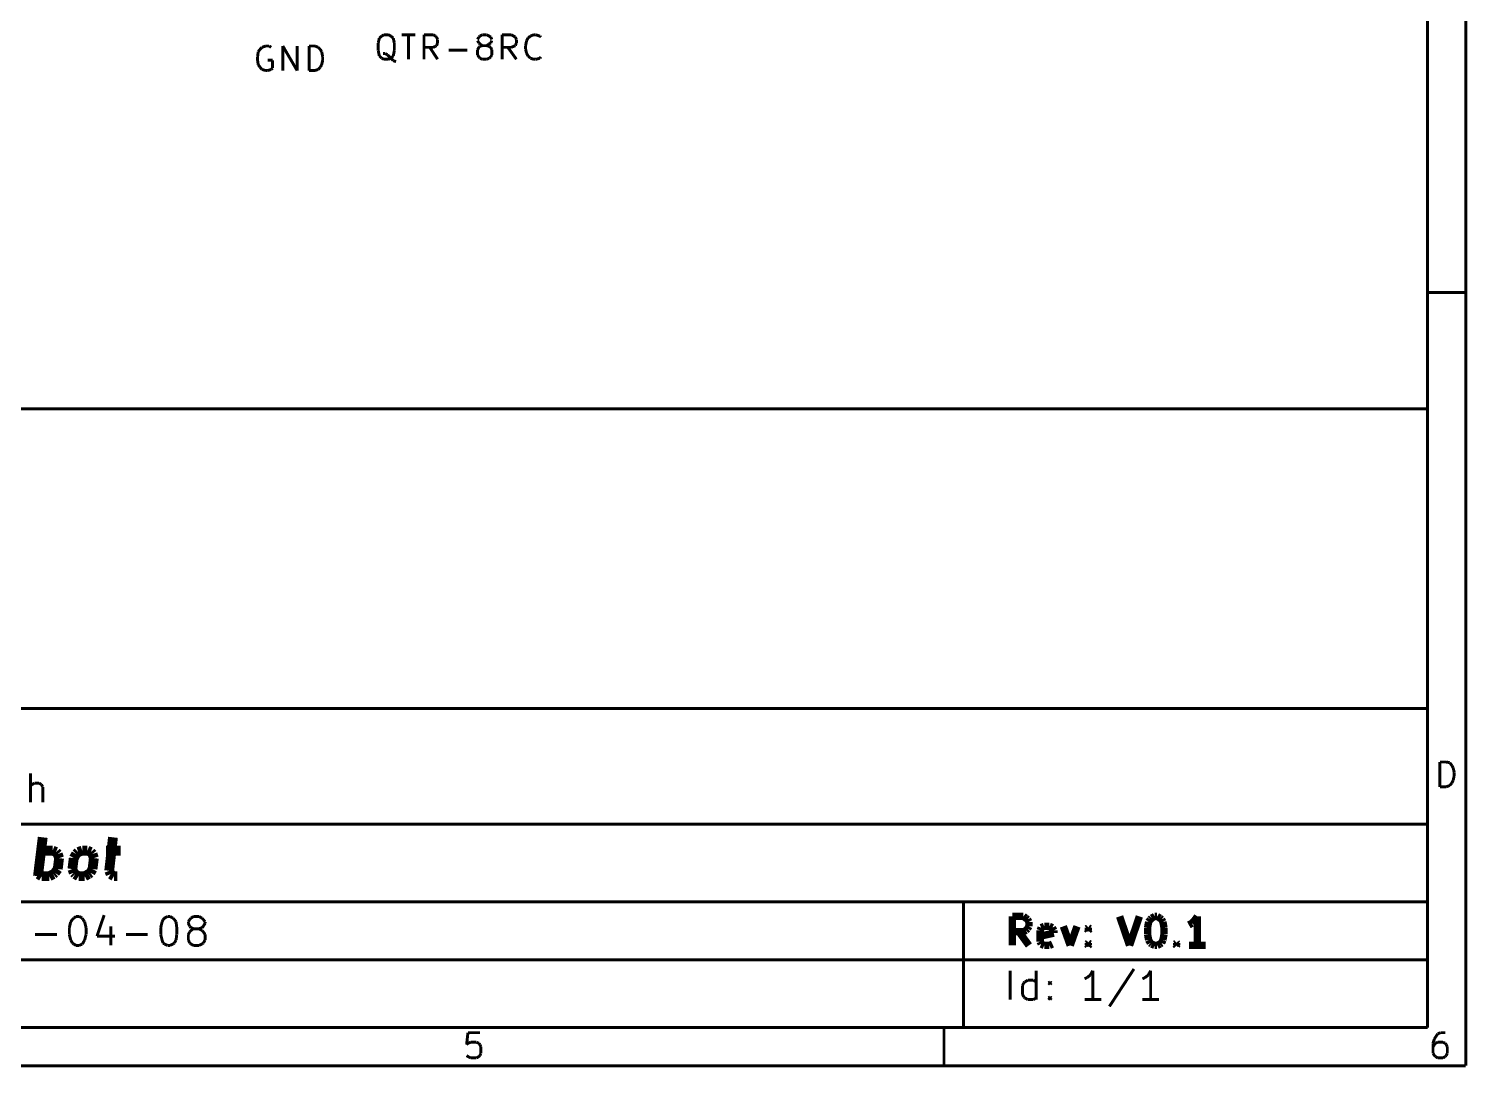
# Model space of a CAD drawing. Header units: millimetres. Extents: x 10 to 287, y 10 to 200.
# Drawn here: x 212.7 to 287.1, y 9.9 to 63.7 of the extents above; entities that cross this region are included whole.
import ezdxf

# ---------------------------------------------------------------- set-up
doc = ezdxf.new("R2010")
doc.units = ezdxf.units.MM
doc.layers.add('P', color=7, linetype='Continuous')

msp = doc.modelspace()

# ---------------------------------------------------------------- linework, layer by layer
at = {"layer": 'P'}
for points, const_width in [([(286.985, 10.019), (286.985, 200.007)], 0.152), ([(285.009, 11.994), (285.009, 198.032)], 0.152), ([(230.734, 62.936), (230.787, 63.183)], 0.152), ([(230.787, 63.183), (230.911, 63.288)], 0.152), ([(230.911, 63.288), (231.034, 63.359)], 0.152), ([(231.034, 63.359), (231.263, 63.359)], 0.152), ([(231.263, 63.359), (231.387, 63.288)], 0.152), ([(231.387, 63.288), (231.51, 63.183)], 0.152), ([(231.51, 63.183), (231.563, 62.936)], 0.152), ([(231.951, 63.359), (232.657, 63.359)], 0.152), ([(232.304, 62.089), (232.304, 63.359)], 0.152), ([(233.098, 62.089), (233.098, 63.359)], 0.152), ([(233.098, 63.359), (233.574, 63.359)], 0.152), ([(233.574, 63.359), (233.698, 63.288)], 0.152), ([(233.698, 63.288), (233.751, 63.235)], 0.152), ([(233.751, 63.235), (233.803, 63.112)], 0.152), ([(235.867, 63.112), (235.938, 63.235)], 0.152), ([(235.938, 63.235), (235.991, 63.288)], 0.152), ([(235.991, 63.288), (236.114, 63.359)], 0.152), ([(236.114, 63.359), (236.343, 63.359)], 0.152), ([(236.343, 63.359), (236.467, 63.288)], 0.152), ([(236.467, 63.288), (236.555, 63.235)], 0.152), ([(236.555, 63.235), (236.608, 63.112)], 0.152), ([(237.137, 62.089), (237.137, 63.359)], 0.152), ([(237.137, 63.359), (237.613, 63.359)], 0.152), ([(237.613, 63.359), (237.737, 63.288)], 0.152), ([(237.737, 63.288), (237.825, 63.235)], 0.152), ([(237.825, 63.235), (237.878, 63.112)], 0.152), ([(238.407, 63.059), (238.478, 63.183)], 0.152), ([(238.478, 63.183), (238.601, 63.288)], 0.152), ([(238.601, 63.288), (238.778, 63.359)], 0.152), ([(238.778, 63.359), (238.883, 63.359)], 0.152), ([(238.883, 63.359), (239.095, 63.288)], 0.152), ([(239.095, 63.288), (239.148, 63.235)], 0.152), ([(224.525, 62.477), (224.49, 62.212)], 0.152), ([(224.614, 62.6), (224.525, 62.477)], 0.152), ([(224.719, 62.706), (224.614, 62.6)], 0.152), ([(224.913, 62.777), (224.719, 62.706)], 0.152), ([(225.09, 62.777), (224.913, 62.777)], 0.152), ([(225.196, 62.706), (225.09, 62.777)], 0.152), ([(225.795, 61.507), (225.795, 62.777)], 0.152), ([(225.795, 62.777), (226.536, 61.507)], 0.152), ([(226.536, 61.507), (226.536, 62.777)], 0.152), ([(227.154, 61.507), (227.154, 62.777)], 0.152), ([(227.154, 62.777), (227.453, 62.777)], 0.152), ([(227.453, 62.777), (227.63, 62.706)], 0.152), ([(227.63, 62.706), (227.736, 62.6)], 0.152), ([(227.736, 62.6), (227.806, 62.477)], 0.152), ([(227.806, 62.477), (227.859, 62.212)], 0.152), ([(230.734, 62.53), (230.734, 62.936)], 0.152), ([(230.787, 62.265), (230.734, 62.53)], 0.152), ([(231.563, 62.53), (231.51, 62.265)], 0.152), ([(231.563, 62.936), (231.563, 62.53)], 0.152), ([(233.574, 62.706), (233.098, 62.706)], 0.152), ([(233.803, 62.089), (233.398, 62.706)], 0.152), ([(233.698, 62.759), (233.574, 62.706)], 0.152), ([(233.751, 62.794), (233.698, 62.759)], 0.152), ([(233.803, 62.936), (233.751, 62.794)], 0.152), ([(233.803, 63.112), (233.803, 62.936)], 0.152), ([(234.368, 62.565), (235.338, 62.565)], 0.152), ([(235.938, 62.936), (235.867, 63.059)], 0.152), ([(235.938, 62.706), (235.867, 62.565)], 0.152), ([(235.867, 62.565), (235.867, 62.318)], 0.152), ([(235.991, 62.883), (235.938, 62.936)], 0.152), ([(235.991, 62.759), (235.938, 62.706)], 0.152), ([(236.114, 62.794), (235.991, 62.883)], 0.152), ([(236.114, 62.794), (235.991, 62.759)], 0.152), ([(236.343, 62.794), (236.114, 62.794)], 0.152), ([(236.467, 62.883), (236.343, 62.794)], 0.152), ([(236.467, 62.759), (236.343, 62.794)], 0.152), ([(236.555, 62.936), (236.467, 62.883)], 0.152), ([(236.555, 62.706), (236.467, 62.759)], 0.152), ([(236.608, 63.059), (236.555, 62.936)], 0.152), ([(236.608, 62.565), (236.555, 62.706)], 0.152), ([(236.608, 62.318), (236.608, 62.565)], 0.152), ([(237.613, 62.706), (237.137, 62.706)], 0.152), ([(237.878, 62.089), (237.437, 62.706)], 0.152), ([(237.737, 62.759), (237.613, 62.706)], 0.152), ([(237.825, 62.794), (237.737, 62.759)], 0.152), ([(237.878, 62.936), (237.825, 62.794)], 0.152), ([(237.878, 63.112), (237.878, 62.936)], 0.152), ([(238.354, 62.794), (238.407, 63.059)], 0.152), ([(238.354, 62.618), (238.354, 62.794)], 0.152), ([(238.407, 62.389), (238.354, 62.618)], 0.152), ([(224.49, 62.212), (224.49, 62.036)], 0.152), ([(224.49, 62.036), (224.525, 61.807)], 0.152), ([(224.525, 61.807), (224.614, 61.683)], 0.152), ([(224.614, 61.683), (224.719, 61.56)], 0.152), ([(225.266, 62.036), (225.019, 62.036)], 0.152), ([(225.266, 61.63), (225.266, 62.036)], 0.152), ([(227.736, 61.683), (227.63, 61.56)], 0.152), ([(227.806, 61.807), (227.736, 61.683)], 0.152), ([(227.859, 62.036), (227.806, 61.807)], 0.152), ([(227.859, 62.212), (227.859, 62.036)], 0.152), ([(230.911, 62.142), (230.787, 62.265)], 0.152), ([(231.034, 62.089), (230.911, 62.142)], 0.152), ([(231.087, 62.389), (230.981, 62.389)], 0.152), ([(231.263, 62.089), (231.034, 62.089)], 0.152), ([(231.211, 62.318), (231.087, 62.389)], 0.152), ([(231.387, 62.142), (231.211, 62.318)], 0.152), ([(231.387, 62.142), (231.263, 62.089)], 0.152), ([(231.51, 62.265), (231.387, 62.142)], 0.152), ([(231.51, 62.018), (231.387, 62.142)], 0.152), ([(231.652, 61.965), (231.51, 62.018)], 0.152), ([(235.867, 62.318), (235.938, 62.212)], 0.152), ([(235.938, 62.212), (235.991, 62.142)], 0.152), ([(235.991, 62.142), (236.114, 62.089)], 0.152), ([(236.114, 62.089), (236.343, 62.089)], 0.152), ([(236.343, 62.089), (236.467, 62.142)], 0.152), ([(236.467, 62.142), (236.555, 62.212)], 0.152), ([(236.555, 62.212), (236.608, 62.318)], 0.152), ([(238.478, 62.265), (238.407, 62.389)], 0.152), ([(238.601, 62.142), (238.478, 62.265)], 0.152), ([(238.778, 62.089), (238.601, 62.142)], 0.152), ([(238.883, 62.089), (238.778, 62.089)], 0.152), ([(239.095, 62.142), (238.883, 62.089)], 0.152), ([(239.148, 62.212), (239.095, 62.142)], 0.152), ([(224.719, 61.56), (224.913, 61.507)], 0.152), ([(224.913, 61.507), (225.019, 61.507)], 0.152), ([(225.019, 61.507), (225.196, 61.56)], 0.152), ([(225.196, 61.56), (225.266, 61.63)], 0.152), ([(227.453, 61.507), (227.154, 61.507)], 0.152), ([(227.63, 61.56), (227.453, 61.507)], 0.152), ([(286.985, 50.024), (285.009, 50.024)], 0.152), ([(285.009, 44.009), (177.006, 44.009)], 0.152), ([(285.009, 11.994), (285.009, 44.009)], 0.152), ([(177.006, 28.504), (285.009, 28.504)], 0.152), ([(285.644, 24.448), (285.644, 25.735)], 0.152), ([(285.644, 25.735), (285.962, 25.735)], 0.152), ([(285.962, 25.735), (286.156, 25.7)], 0.152), ([(286.156, 25.7), (286.262, 25.559)], 0.152), ([(286.262, 25.559), (286.332, 25.435)], 0.152), ([(286.332, 25.435), (286.385, 25.206)], 0.152), ([(212.743, 23.654), (212.743, 25.153)], 0.152), ([(212.831, 24.571), (212.743, 24.518)], 0.152), ([(212.954, 24.642), (212.831, 24.571)], 0.152), ([(213.184, 24.642), (212.954, 24.642)], 0.152), ([(213.307, 24.571), (213.184, 24.642)], 0.152), ([(213.378, 24.448), (213.307, 24.571)], 0.152), ([(286.156, 24.518), (285.962, 24.448)], 0.152), ([(286.262, 24.642), (286.156, 24.518)], 0.152), ([(286.332, 24.783), (286.262, 24.642)], 0.152), ([(286.385, 25.012), (286.332, 24.783)], 0.152), ([(286.385, 25.206), (286.385, 25.012)], 0.152), ([(213.378, 23.654), (213.378, 24.448)], 0.152), ([(285.962, 24.448), (285.644, 24.448)], 0.152), ([(177.006, 22.525), (285.009, 22.525)], 0.152), ([(213.131, 19.826), (213.378, 21.837)], 0.508), ([(217.011, 21.837), (216.817, 20.108)], 0.508), ([(213.307, 21.078), (213.519, 21.149)], 0.508), ([(213.519, 21.149), (213.889, 21.149)], 0.508), ([(213.889, 21.149), (214.066, 21.078)], 0.508), ([(214.066, 21.078), (214.154, 20.973)], 0.508), ([(214.154, 20.973), (214.224, 20.761)], 0.508), ([(214.224, 20.761), (214.154, 20.197)], 0.508), ([(214.912, 20.197), (214.983, 20.761)], 0.508), ([(214.983, 20.761), (215.106, 20.973)], 0.508), ([(215.106, 20.973), (215.212, 21.078)], 0.508), ([(215.212, 21.078), (215.424, 21.149)], 0.508), ([(215.424, 21.149), (215.688, 21.149)], 0.508), ([(215.688, 21.149), (215.865, 21.078)], 0.508), ([(215.865, 21.078), (215.953, 20.973)], 0.508), ([(215.953, 20.973), (216.023, 20.761)], 0.508), ([(216.023, 20.761), (215.953, 20.197)], 0.508), ([(216.658, 21.149), (217.417, 21.149)], 0.508), ([(213.325, 19.826), (213.148, 19.932)], 0.508), ([(213.924, 19.932), (213.713, 19.826)], 0.508), ([(214.013, 20.003), (213.924, 19.932)], 0.508), ([(214.154, 20.197), (214.013, 20.003)], 0.508), ([(214.983, 20.003), (214.912, 20.197)], 0.508), ([(215.053, 19.932), (214.983, 20.003)], 0.508), ([(215.23, 19.826), (215.053, 19.932)], 0.508), ([(215.741, 19.932), (215.547, 19.826)], 0.508), ([(215.847, 20.003), (215.741, 19.932)], 0.508), ([(215.953, 20.197), (215.847, 20.003)], 0.508), ([(216.817, 20.108), (216.888, 19.932)], 0.508), ([(216.888, 19.932), (217.064, 19.826)], 0.508), ([(213.713, 19.826), (213.325, 19.826)], 0.508), ([(215.547, 19.826), (215.23, 19.826)], 0.508), ([(217.064, 19.826), (217.241, 19.826)], 0.508), ([(177.006, 18.503), (285.009, 18.503)], 0.152), ([(216.553, 17.815), (216.182, 16.722)], 0.152), ([(261.003, 18.503), (261.003, 11.994)], 0.152), ([(263.525, 16.245), (263.525, 17.745)], 0.381), ([(263.525, 17.745), (264.107, 17.745)], 0.381), ([(264.107, 17.745), (264.231, 17.657)], 0.381), ([(269.081, 17.745), (269.593, 16.245)], 0.381), ([(269.593, 16.245), (270.104, 17.745)], 0.381), ([(270.739, 17.657), (270.898, 17.745)], 0.381), ([(270.898, 17.745), (271.022, 17.745)], 0.381), ([(271.022, 17.745), (271.163, 17.657)], 0.381), ([(273.103, 17.745), (272.944, 17.515)], 0.381), ([(273.103, 16.245), (273.103, 17.745)], 0.381), ([(214.753, 17.163), (214.824, 17.463)], 0.152), ([(214.753, 16.81), (214.753, 17.163)], 0.152), ([(214.824, 17.463), (214.912, 17.586)], 0.152), ([(214.912, 17.586), (214.983, 17.657)], 0.152), ([(214.983, 17.657), (215.106, 17.745)], 0.152), ([(215.106, 17.745), (215.265, 17.745)], 0.152), ([(215.265, 17.745), (215.424, 17.657)], 0.152), ([(215.424, 17.657), (215.459, 17.586)], 0.152), ([(215.459, 17.586), (215.547, 17.463)], 0.152), ([(215.547, 17.463), (215.618, 17.163)], 0.152), ([(215.618, 17.163), (215.618, 16.81)], 0.152), ([(216.905, 17.233), (216.905, 16.245)], 0.152), ([(219.481, 17.163), (219.551, 17.463)], 0.152), ([(219.481, 16.81), (219.481, 17.163)], 0.152), ([(219.551, 17.463), (219.604, 17.586)], 0.152), ([(219.604, 17.586), (219.675, 17.657)], 0.152), ([(219.675, 17.657), (219.833, 17.745)], 0.152), ([(219.833, 17.745), (219.957, 17.745)], 0.152), ([(219.957, 17.745), (220.116, 17.657)], 0.152), ([(220.116, 17.657), (220.186, 17.586)], 0.152), ([(220.186, 17.586), (220.274, 17.463)], 0.152), ([(220.274, 17.463), (220.31, 17.163)], 0.152), ([(220.31, 17.163), (220.31, 16.81)], 0.152), ([(220.909, 17.463), (220.98, 17.586)], 0.152), ([(220.909, 17.392), (220.909, 17.463)], 0.152), ([(220.98, 17.233), (220.909, 17.392)], 0.152), ([(220.98, 17.586), (221.051, 17.657)], 0.152), ([(221.051, 17.163), (220.98, 17.233)], 0.152), ([(221.051, 17.657), (221.174, 17.745)], 0.152), ([(221.174, 17.11), (221.051, 17.163)], 0.152), ([(221.174, 17.11), (221.051, 17.022)], 0.152), ([(221.174, 17.745), (221.456, 17.745)], 0.152), ([(221.456, 17.11), (221.174, 17.11)], 0.152), ([(221.456, 17.745), (221.615, 17.657)], 0.152), ([(221.615, 17.163), (221.456, 17.11)], 0.152), ([(221.615, 17.022), (221.456, 17.11)], 0.152), ([(221.615, 17.657), (221.686, 17.586)], 0.152), ([(221.686, 17.233), (221.615, 17.163)], 0.152), ([(221.686, 17.586), (221.774, 17.463)], 0.152), ([(221.774, 17.392), (221.686, 17.233)], 0.152), ([(221.774, 17.463), (221.774, 17.392)], 0.152), ([(264.107, 16.951), (263.525, 16.951)], 0.381), ([(264.389, 16.245), (263.878, 16.951)], 0.381), ([(264.231, 17.022), (264.107, 16.951)], 0.381), ([(264.231, 17.657), (264.319, 17.586)], 0.381), ([(264.319, 17.11), (264.231, 17.022)], 0.381), ([(264.319, 17.586), (264.389, 17.463)], 0.381), ([(264.389, 17.233), (264.319, 17.11)], 0.381), ([(264.389, 17.463), (264.389, 17.233)], 0.381), ([(264.971, 17.022), (265.024, 17.163)], 0.381), ([(264.971, 16.439), (264.971, 17.022)], 0.381), ([(265.024, 17.163), (265.183, 17.233)], 0.381), ([(265.183, 17.233), (265.448, 17.233)], 0.381), ([(265.448, 17.233), (265.606, 17.163)], 0.381), ([(265.606, 17.163), (265.677, 17.022)], 0.381), ([(265.677, 17.022), (265.677, 16.88)], 0.381), ([(266.171, 17.233), (266.524, 16.245)], 0.381), ([(266.524, 16.245), (266.876, 17.233)], 0.381), ([(267.388, 17.11), (267.458, 17.163)], 0.381), ([(267.458, 17.022), (267.388, 17.11)], 0.381), ([(267.458, 17.163), (267.547, 17.11)], 0.381), ([(267.458, 17.163), (267.458, 17.022)], 0.381), ([(267.547, 17.11), (267.458, 17.022)], 0.381), ([(270.528, 17.163), (270.581, 17.463)], 0.381), ([(270.528, 16.81), (270.528, 17.163)], 0.381), ([(270.581, 17.463), (270.669, 17.586)], 0.381), ([(270.669, 17.586), (270.739, 17.657)], 0.381), ([(271.163, 17.657), (271.251, 17.586)], 0.381), ([(271.251, 17.586), (271.321, 17.463)], 0.381), ([(271.321, 17.463), (271.374, 17.163)], 0.381), ([(271.374, 17.163), (271.374, 16.81)], 0.381), ([(272.821, 17.392), (272.662, 17.304)], 0.381), ([(272.944, 17.515), (272.821, 17.392)], 0.381), ([(212.972, 16.81), (214.118, 16.81)], 0.152), ([(214.824, 16.528), (214.753, 16.81)], 0.152), ([(214.912, 16.369), (214.824, 16.528)], 0.152), ([(214.983, 16.316), (214.912, 16.369)], 0.152), ([(215.106, 16.245), (214.983, 16.316)], 0.152), ([(215.424, 16.316), (215.265, 16.245)], 0.152), ([(215.459, 16.369), (215.424, 16.316)], 0.152), ([(215.547, 16.528), (215.459, 16.369)], 0.152), ([(215.618, 16.81), (215.547, 16.528)], 0.152), ([(216.182, 16.722), (217.117, 16.722)], 0.152), ([(217.682, 16.81), (218.81, 16.81)], 0.152), ([(219.551, 16.528), (219.481, 16.81)], 0.152), ([(219.604, 16.369), (219.551, 16.528)], 0.152), ([(219.675, 16.316), (219.604, 16.369)], 0.152), ([(219.833, 16.245), (219.675, 16.316)], 0.152), ([(220.116, 16.316), (219.957, 16.245)], 0.152), ([(220.186, 16.369), (220.116, 16.316)], 0.152), ([(220.274, 16.528), (220.186, 16.369)], 0.152), ([(220.31, 16.81), (220.274, 16.528)], 0.152), ([(220.98, 16.951), (220.909, 16.81)], 0.152), ([(220.909, 16.81), (220.909, 16.528)], 0.152), ([(220.909, 16.528), (220.98, 16.369)], 0.152), ([(221.051, 17.022), (220.98, 16.951)], 0.152), ([(220.98, 16.369), (221.051, 16.316)], 0.152), ([(221.051, 16.316), (221.174, 16.245)], 0.152), ([(221.456, 16.245), (221.615, 16.316)], 0.152), ([(221.686, 16.951), (221.615, 17.022)], 0.152), ([(221.615, 16.316), (221.686, 16.369)], 0.152), ([(221.774, 16.81), (221.686, 16.951)], 0.152), ([(221.686, 16.369), (221.774, 16.528)], 0.152), ([(221.774, 16.528), (221.774, 16.81)], 0.152), ([(265.677, 16.88), (264.971, 16.722)], 0.381), ([(265.024, 16.316), (264.971, 16.439)], 0.381), ([(265.183, 16.245), (265.024, 16.316)], 0.381), ([(265.448, 16.245), (265.183, 16.245)], 0.381), ([(265.606, 16.316), (265.448, 16.245)], 0.381), ([(267.388, 16.316), (267.458, 16.369)], 0.381), ([(267.458, 16.245), (267.388, 16.316)], 0.381), ([(267.458, 16.369), (267.547, 16.316)], 0.381), ([(267.458, 16.369), (267.458, 16.245)], 0.381), ([(267.547, 16.316), (267.458, 16.245)], 0.381), ([(270.581, 16.528), (270.528, 16.81)], 0.381), ([(270.669, 16.369), (270.581, 16.528)], 0.381), ([(270.739, 16.316), (270.669, 16.369)], 0.381), ([(270.898, 16.245), (270.739, 16.316)], 0.381), ([(271.022, 16.245), (270.898, 16.245)], 0.381), ([(271.163, 16.316), (271.022, 16.245)], 0.381), ([(271.251, 16.369), (271.163, 16.316)], 0.381), ([(271.321, 16.528), (271.251, 16.369)], 0.381), ([(271.374, 16.81), (271.321, 16.528)], 0.381), ([(271.956, 16.316), (272.027, 16.369)], 0.381), ([(272.027, 16.245), (271.956, 16.316)], 0.381), ([(272.027, 16.369), (272.08, 16.316)], 0.381), ([(272.027, 16.369), (272.027, 16.245)], 0.381), ([(272.08, 16.316), (272.027, 16.245)], 0.381), ([(273.526, 16.245), (272.662, 16.245)], 0.381), ([(215.265, 16.245), (215.106, 16.245)], 0.152), ([(219.957, 16.245), (219.833, 16.245)], 0.152), ([(221.174, 16.245), (221.456, 16.245)], 0.152), ([(177.006, 15.505), (285.009, 15.505)], 0.152), ([(263.419, 13.441), (263.419, 14.94)], 0.152), ([(264.76, 13.441), (264.76, 14.94)], 0.152), ([(267.688, 14.94), (267.564, 14.711)], 0.152), ([(267.688, 13.441), (267.688, 14.94)], 0.152), ([(269.822, 15.028), (268.552, 13.088)], 0.152), ([(270.686, 14.94), (270.563, 14.711)], 0.152), ([(270.686, 13.441), (270.686, 14.94)], 0.152), ([(264.054, 14.164), (264.125, 14.305)], 0.152), ([(264.054, 13.723), (264.054, 14.164)], 0.152), ([(264.125, 14.305), (264.178, 14.358)], 0.152), ([(264.178, 14.358), (264.336, 14.446)], 0.152), ([(264.336, 14.446), (264.619, 14.446)], 0.152), ([(264.619, 14.446), (264.76, 14.358)], 0.152), ([(265.395, 14.305), (265.483, 14.358)], 0.152), ([(265.483, 14.235), (265.395, 14.305)], 0.152), ([(265.483, 14.358), (265.553, 14.305)], 0.152), ([(265.483, 14.358), (265.483, 14.235)], 0.152), ([(265.553, 14.305), (265.483, 14.235)], 0.152), ([(267.406, 14.587), (267.264, 14.517)], 0.152), ([(267.564, 14.711), (267.406, 14.587)], 0.152), ([(270.404, 14.587), (270.263, 14.517)], 0.152), ([(270.563, 14.711), (270.404, 14.587)], 0.152), ([(264.125, 13.582), (264.054, 13.723)], 0.152), ([(264.178, 13.529), (264.125, 13.582)], 0.152), ([(264.336, 13.441), (264.178, 13.529)], 0.152), ([(264.619, 13.441), (264.336, 13.441)], 0.152), ([(264.76, 13.529), (264.619, 13.441)], 0.152), ([(265.395, 13.529), (265.483, 13.582)], 0.152), ([(265.483, 13.441), (265.395, 13.529)], 0.152), ([(265.483, 13.582), (265.553, 13.529)], 0.152), ([(265.483, 13.582), (265.483, 13.441)], 0.152), ([(265.553, 13.529), (265.483, 13.441)], 0.152), ([(268.129, 13.441), (267.264, 13.441)], 0.152), ([(271.11, 13.441), (270.263, 13.441)], 0.152), ([(11.977, 11.994), (285.009, 11.994)], 0.152), ([(177.006, 11.994), (285.009, 11.994)], 0.152), ([(259.997, 11.994), (259.997, 10.019)], 0.152), ([(235.373, 11.73), (235.303, 11.113)], 0.152), ([(235.303, 11.113), (235.373, 11.183)], 0.152), ([(235.991, 11.73), (235.373, 11.73)], 0.152), ([(235.373, 11.183), (235.514, 11.236)], 0.152), ([(235.514, 11.236), (235.814, 11.236)], 0.152), ([(235.814, 11.236), (235.938, 11.183)], 0.152), ([(235.938, 11.183), (235.991, 11.113)], 0.152), ([(235.991, 11.113), (236.044, 10.989)], 0.152), ([(285.362, 11.412), (285.291, 11.183)], 0.152), ([(285.291, 11.183), (285.291, 10.672)], 0.152), ([(285.362, 11.113), (285.291, 10.989)], 0.152), ([(285.503, 11.624), (285.362, 11.412)], 0.152), ([(285.415, 11.183), (285.362, 11.113)], 0.152), ([(285.538, 11.236), (285.415, 11.183)], 0.152), ([(285.538, 11.677), (285.503, 11.624)], 0.152), ([(285.679, 11.73), (285.538, 11.677)], 0.152), ([(285.803, 11.236), (285.538, 11.236)], 0.152), ([(285.926, 11.73), (285.679, 11.73)], 0.152), ([(285.926, 11.183), (285.803, 11.236)], 0.152), ([(285.979, 11.113), (285.926, 11.183)], 0.152), ([(286.032, 10.989), (285.979, 11.113)], 0.152), ([(235.373, 10.495), (235.303, 10.548)], 0.152), ([(235.514, 10.425), (235.373, 10.495)], 0.152), ([(235.814, 10.425), (235.514, 10.425)], 0.152), ([(235.938, 10.495), (235.814, 10.425)], 0.152), ([(235.991, 10.548), (235.938, 10.495)], 0.152), ([(236.044, 10.672), (235.991, 10.548)], 0.152), ([(236.044, 10.989), (236.044, 10.672)], 0.152), ([(285.291, 10.672), (285.362, 10.548)], 0.152), ([(285.362, 10.548), (285.415, 10.495)], 0.152), ([(285.415, 10.495), (285.538, 10.425)], 0.152), ([(285.538, 10.425), (285.803, 10.425)], 0.152), ([(285.803, 10.425), (285.926, 10.495)], 0.152), ([(285.926, 10.495), (285.979, 10.548)], 0.152), ([(285.979, 10.548), (286.032, 10.672)], 0.152), ([(286.032, 10.672), (286.032, 10.989)], 0.152), ([(10.001, 10.019), (286.985, 10.019)], 0.152)]:
    msp.add_lwpolyline(points, dxfattribs=dict(at, const_width=const_width))

doc.saveas('drawing.dxf')
